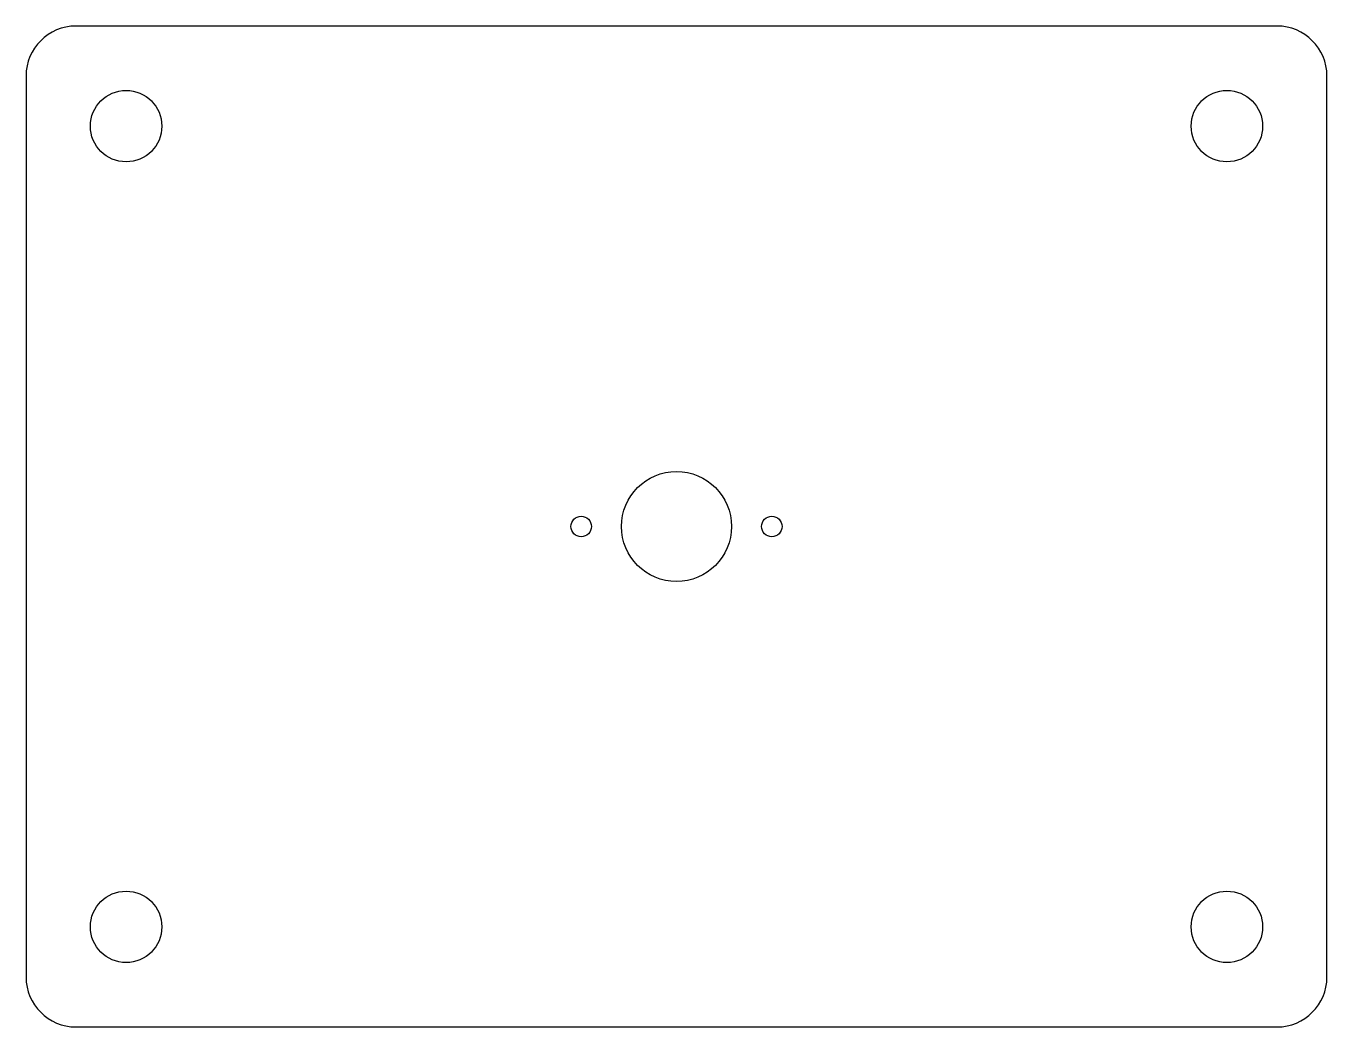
# Model space of a CAD drawing. Extents: x -65 to 65, y -50 to 50.
import ezdxf

# ---------------------------------------------------------------- set-up
doc = ezdxf.new("R2010")
doc.units = 0
doc.header["$MEASUREMENT"] = 0
doc.layers.add('VISIBLE', color=7, linetype='CONTINUOUS')

msp = doc.modelspace()

# ---------------------------------------------------------------- linework, layer by layer
at = {"layer": 'VISIBLE'}
for p, q in [((60, 50), (-60, 50)), ((-65, 45), (-65, -45)), ((65, -45), (65, 45)), ((-60, -50), (60, -50))]:
    msp.add_line(p, q, dxfattribs=at)
for centre, radius in [((-55, 40), 3.569), ((55, 40), 3.569), ((0, 0), 5.5), ((-9.525, 0), 1.025), ((9.525, 0), 1.025), ((-55, -40), 3.569), ((55, -40), 3.569)]:
    msp.add_circle(centre, radius, dxfattribs=at)
for centre, start, end in [((-60, 45), 90, 180), ((60, 45), 0, 90), ((-60, -45), 180, 270), ((60, -45), 270, 0)]:
    msp.add_arc(centre, 5, start, end, dxfattribs=at)

doc.saveas('drawing.dxf')
